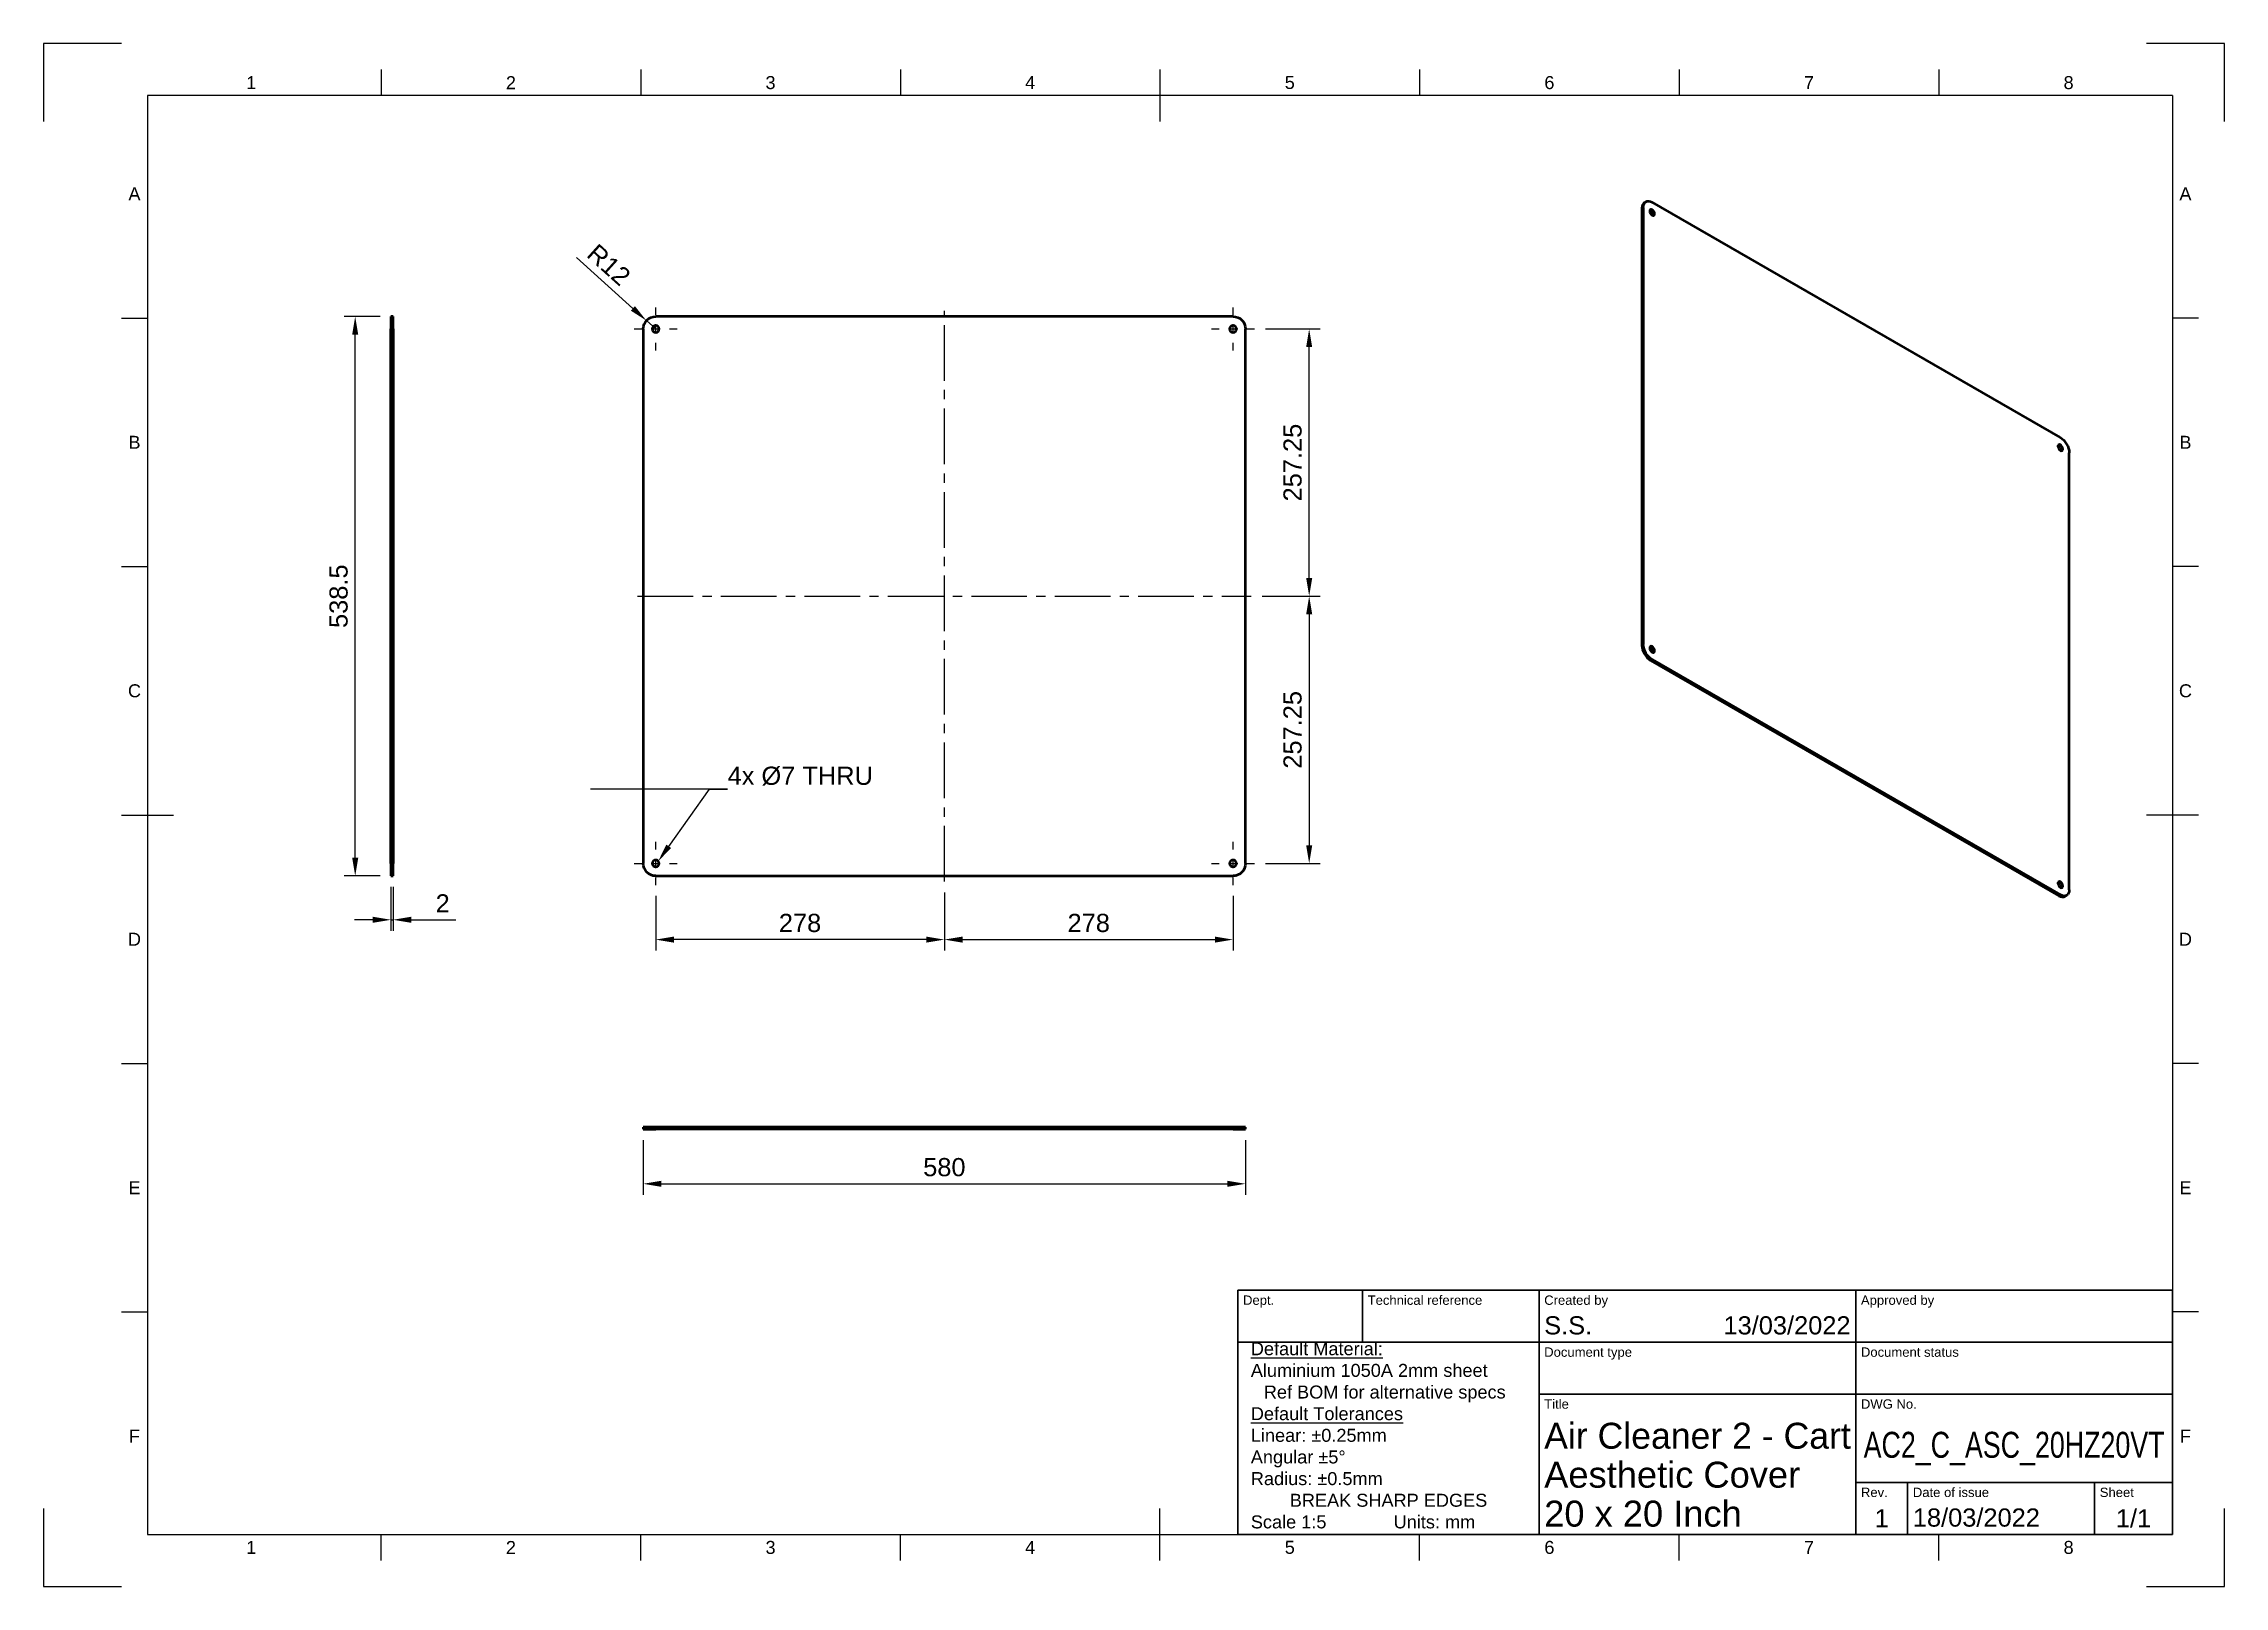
# Model space of a CAD drawing. Header units: millimetres. Extents: x 0 to 420, y 0 to 297.
import ezdxf
from ezdxf import colors
from ezdxf.entities.mleader import LeaderData, LeaderLine
from ezdxf.enums import TextEntityAlignment as Align
from ezdxf.math import Vec2, Vec3

# ---------------------------------------------------------------- set-up
doc = ezdxf.new("R2010")
doc.units = ezdxf.units.MM
doc.header["$LTSCALE"] = 0.75
doc.linetypes.add('CENTER2', pattern=[28.575, 19.05, -3.175, 3.175, -3.175])
for name, color, linetype, lineweight in [('Annotations', 7, 'Continuous', 25), ('Border', 7, 'Continuous', 25), ('Center Lines', 7, 'CENTER2', 25), ('Dimensions', 7, 'Continuous', 25), ('TitleBlock', 7, 'Continuous', 35), ('Visible', 7, 'Continuous', 50), ('Visible Narrow', 7, 'Continuous', 25)]:
    doc.layers.add(name, color=color, linetype=linetype, lineweight=lineweight)
doc.styles.add('FusionTitle', font='arial.ttf')
doc.styles.get("Standard").update_dxf_attribs({"font": 'arial.ttf'})
doc.dimstyles.new('ISO-25', dxfattribs={"dimtxt": 3.5, "dimasz": 3.5, "dimexe": 2.1, "dimexo": 2.1, "dimgap": 1.4, "dimtad": 1, "dimzin": 12, "dimdsep": 46, "dimtxsty": 'Standard', "dimcen": 0, "dimclrd": 256, "dimclre": 256, "dimclrt": 256, "dimazin": 3, "dimtp": 0.1, "dimtm": 0.1, "dimtfac": 0.714286, "dimtmove": 0, "dimatfit": 3, "dimfxl": 1, "dimtzin": 12, "dimarcsym": 0})

# ---------------------------------------------------------------- blocks, each defined once
blk = doc.blocks.new('ISO_A3_SHEET')
at = {"layer": 'Border'}
for p, q in [((65, 292), (65, 287)), ((115, 292), (115, 287)), ((165, 292), (165, 287)), ((215, 292), (215, 282)), ((265, 292), (265, 287)), ((315, 292), (315, 287)), ((365, 292), (365, 287)), ((410, 287), (20, 287)), ((20, 287), (20, 10)), ((410, 287), (410, 10)), ((15, 244.16666), (20, 244.16666)), ((415, 244.16666), (410, 244.16666)), ((15, 196.33333), (20, 196.33333)), ((415, 196.33333), (410, 196.33333)), ((15, 148.5), (25, 148.5)), ((415, 148.5), (405, 148.5)), ((15, 100.66667), (20, 100.66667)), ((415, 100.66667), (410, 100.66667)), ((15, 52.83334), (20, 52.83334)), ((415, 52.83334), (410, 52.83334)), ((215, 5), (215, 15)), ((20, 10), (410, 10)), ((65, 5), (65, 10)), ((115, 5), (115, 10)), ((165, 5), (165, 10)), ((265, 5), (265, 10)), ((315, 5), (315, 10)), ((365, 5), (365, 10))]:
    blk.add_line(p, q, dxfattribs=at)
at = {"layer": 'Defpoints'}
for p, q in [((15, 297), (0, 297)), ((0, 297), (0, 282)), ((420, 297), (405, 297)), ((420, 282), (420, 297)), ((0, 15), (0, 0)), ((420, 0), (420, 15)), ((0, 0), (15, 0)), ((405, 0), (420, 0))]:
    blk.add_line(p, q, dxfattribs=at)
at = {"layer": 'Border', "style": 'FusionTitle'}
for s, p in [('1', (40, 289.5)), ('2', (90, 289.5)), ('3', (140, 289.5)), ('4', (190, 289.5)), ('5', (240, 289.5)), ('6', (290, 289.5)), ('7', (340, 289.5)), ('8', (390, 289.5)), ('A', (17.5, 268.08333)), ('A', (412.5, 268.08333)), ('B', (17.5, 220.25)), ('B', (412.5, 220.25)), ('C', (17.5, 172.41667)), ('C', (412.5, 172.41667)), ('D', (17.5, 124.58334)), ('D', (412.5, 124.58334)), ('E', (17.5, 76.75001)), ('E', (412.5, 76.75001)), ('F', (17.5, 28.91668)), ('F', (412.5, 28.91668)), ('1', (40, 7.5)), ('2', (90, 7.5)), ('3', (140, 7.5)), ('4', (190, 7.5)), ('5', (240, 7.5)), ('6', (290, 7.5)), ('7', (340, 7.5)), ('8', (390, 7.5))]:
    blk.add_text(s, height=2.5, dxfattribs=at).set_placement(p, align=Align.MIDDLE)
blk = doc.blocks.new('ISO_TITLEBLOCK')
at = {"layer": 'TitleBlock'}
for p, q in [((0, 47), (-180, 47)), ((-180, 47), (-180, 0)), ((-156, 37), (-156, 47)), ((-122, 0), (-122, 47)), ((-61, 0), (-61, 47)), ((0, 0), (0, 47)), ((-180, 37), (0, 37)), ((-122, 27), (0, 27)), ((-61, 10), (0, 10)), ((-51, 0), (-51, 10)), ((-15, 0), (-15, 10)), ((-180, 0), (0, 0))]:
    blk.add_line(p, q, dxfattribs=at)
at = {"layer": 'TitleBlock', "style": 'FusionTitle'}
for s, p in [('Dept.', (-179, 46)), ('Technical reference', (-155, 46)), ('Created by', (-121, 46)), ('Approved by', (-60, 46)), ('Document type', (-121, 36)), ('Document status', (-60, 36)), ('Title', (-121, 26)), ('DWG No.', (-60, 26)), ('Rev.', (-60, 9)), ('Date of issue', (-50, 9)), ('Sheet', (-14, 9))]:
    blk.add_text(s, height=1.8, dxfattribs=at).set_placement(p, align=Align.TOP_LEFT)
for tag, height, p in [('DEPT', 3.5, (-179, 42)), ('TECHNICAL_REFERENCE', 3.5, (-155, 42)), ('CREATED_BY', 3.5, (-121, 42)), ('APPROVED_BY', 3.5, (-60, 42)), ('DOCUMENT_TYPE', 3.5, (-121, 32)), ('DOCUMENT_STATUS', 3.5, (-60, 32)), ('TITLE_1', 5, (-121, 21.5)), ('TITLE_2', 5, (-121, 14)), ('TITLE_3', 5, (-121, 6.5)), ('DATE_OF_ISSUE', 3.5, (-50, 5))]:
    blk.add_attdef(tag, text='', height=height, dxfattribs=at).set_placement(p, align=Align.TOP_LEFT)
for tag, p in [('CREATED_DATE', (-62, 42)), ('APPROVED_DATE', (-0.99, 42))]:
    blk.add_attdef(tag, text='', height=3.5, dxfattribs=at).set_placement(p, align=Align.TOP_RIGHT)
for tag, height, p in [('DRAWING_NUMBER', 5, (-30.5, 19.75)), ('REV', 3.5, (-56, 4.85)), ('SHEET', 3.5, (-7.5, 4.85))]:
    blk.add_attdef(tag, text='', height=height, dxfattribs=at).set_placement(p, align=Align.TOP_CENTER)
blk = doc.blocks.new('*U7')
at = {"layer": 'Center Lines', "color": 0, "ltscale": 0.75, "transparency": 16777216}
for p, q in [((-4.16, 0), (-2.678906, 0)), ((0, 2.678906), (0, 4.16)), ((2.678906, 0), (4.16, 0)), ((0, -4.16), (0, -2.678906))]:
    blk.add_line(p, q, dxfattribs=at)
at = {"layer": 'Center Lines', "color": 0, "linetype": 'Continuous', "ltscale": 0.75, "transparency": 16777216}
for p, q in [((-0.892969, 0), (0.892969, 0)), ((0, -0.892969), (0, 0.892969))]:
    blk.add_line(p, q, dxfattribs=at)
blk = doc.blocks.new('*U8')
at = {"layer": 'Center Lines', "color": 0, "ltscale": 0.75, "transparency": 16777216}
for p, q in [((-4.16, 0), (-2.678906, 0)), ((0, 2.678906), (0, 4.16)), ((2.678906, 0), (4.16, 0)), ((0, -4.16), (0, -2.678906))]:
    blk.add_line(p, q, dxfattribs=at)
at = {"layer": 'Center Lines', "color": 0, "linetype": 'Continuous', "ltscale": 0.75, "transparency": 16777216}
for p, q in [((-0.892969, 0), (0.892969, 0)), ((0, -0.892969), (0, 0.892969))]:
    blk.add_line(p, q, dxfattribs=at)
blk = doc.blocks.new('*U9')
at = {"layer": 'Center Lines', "color": 0, "ltscale": 0.75, "transparency": 16777216}
for p, q in [((-4.16, 0), (-2.678906, 0)), ((0, 2.678906), (0, 4.16)), ((2.678906, 0), (4.16, 0)), ((0, -4.16), (0, -2.678906))]:
    blk.add_line(p, q, dxfattribs=at)
at = {"layer": 'Center Lines', "color": 0, "linetype": 'Continuous', "ltscale": 0.75, "transparency": 16777216}
for p, q in [((-0.892969, 0), (0.892969, 0)), ((0, -0.892969), (0, 0.892969))]:
    blk.add_line(p, q, dxfattribs=at)
blk = doc.blocks.new('*U10')
at = {"layer": 'Center Lines', "color": 0, "ltscale": 0.75, "transparency": 16777216}
for p, q in [((-4.16, 0), (-2.678906, 0)), ((0, 2.678906), (0, 4.16)), ((2.678906, 0), (4.16, 0)), ((0, -4.16), (0, -2.678906))]:
    blk.add_line(p, q, dxfattribs=at)
at = {"layer": 'Center Lines', "color": 0, "linetype": 'Continuous', "ltscale": 0.75, "transparency": 16777216}
for p, q in [((-0.892969, 0), (0.892969, 0)), ((0, -0.892969), (0, 0.892969))]:
    blk.add_line(p, q, dxfattribs=at)
blk = doc.blocks.new('*U11')
at = {"layer": 'Center Lines', "color": 0, "ltscale": 0.75, "transparency": 16777216}
blk.add_line((0, -54.950001), (0, 54.950001), dxfattribs=at)
blk = doc.blocks.new('*U12')
at = {"layer": 'Center Lines', "color": 0, "ltscale": 0.75, "transparency": 16777216}
blk.add_line((-59.099999, 0), (59.099999, 0), dxfattribs=at)
blk = doc.blocks.new('*D21')
at = {"layer": 'Defpoints', "color": 0, "transparency": 16777216}
for p in [(173.478862, 135.671654), (229.078861, 135.011668), (229.078861, 124.511668)]:
    blk.add_point(p, dxfattribs=at)
at = {"layer": 'Dimensions', "lineweight": -2, "transparency": 16777216}
for p, q in [((173.478862, 133.571654), (173.478862, 122.411668)), ((229.078861, 132.911668), (229.078861, 122.411668)), ((176.978862, 124.511668), (225.578861, 124.511668))]:
    blk.add_line(p, q, dxfattribs=at)
at = {"layer": 'Dimensions', "transparency": 16777216}
for points in [[(176.978862, 125.095001), (176.978862, 123.928334), (173.478862, 124.511668)], [(225.578861, 125.095001), (225.578861, 123.928334), (229.078861, 124.511668)]]:
    blk.add_solid(points, dxfattribs=at)
at = {"layer": 'Dimensions', "transparency": 16777216, "insert": (201.278862, 127.698673), "char_height": 3.5, "attachment_point": 5}
blk.add_mtext('278', dxfattribs=at)
blk = doc.blocks.new('*D22')
at = {"layer": 'Defpoints', "color": 0, "transparency": 16777216}
for p in [(232.578861, 190.621655), (233.238861, 139.171668), (243.738861, 139.171668)]:
    blk.add_point(p, dxfattribs=at)
at = {"layer": 'Dimensions', "lineweight": -2, "transparency": 16777216}
for p, q in [((234.678861, 190.621655), (245.838861, 190.621655)), ((243.738861, 187.121655), (243.738861, 142.671668)), ((235.338861, 139.171668), (245.838861, 139.171668))]:
    blk.add_line(p, q, dxfattribs=at)
at = {"layer": 'Dimensions', "transparency": 16777216}
for points in [[(243.155528, 187.121655), (244.322195, 187.121655), (243.738861, 190.621655)], [(243.155528, 142.671668), (244.322195, 142.671668), (243.738861, 139.171668)]]:
    blk.add_solid(points, dxfattribs=at)
at = {"layer": 'Dimensions', "transparency": 16777216, "insert": (240.551856, 164.896661), "char_height": 3.5, "attachment_point": 5, "rotation": 90}
blk.add_mtext('257.25', dxfattribs=at)
blk = doc.blocks.new('*D23')
at = {"layer": 'Defpoints', "color": 0, "transparency": 16777216}
for p in [(233.238861, 242.071663), (243.738861, 242.071663), (232.578861, 190.621655)]:
    blk.add_point(p, dxfattribs=at)
at = {"layer": 'Dimensions', "lineweight": -2, "transparency": 16777216}
for p, q in [((235.338861, 242.071663), (245.838861, 242.071663)), ((243.738861, 194.121655), (243.738861, 238.571663)), ((234.678861, 190.621655), (245.838861, 190.621655))]:
    blk.add_line(p, q, dxfattribs=at)
at = {"layer": 'Dimensions', "transparency": 16777216}
for points in [[(243.155528, 238.571663), (244.322195, 238.571663), (243.738861, 242.071663)], [(243.155528, 194.121655), (244.322195, 194.121655), (243.738861, 190.621655)]]:
    blk.add_solid(points, dxfattribs=at)
at = {"layer": 'Dimensions', "transparency": 16777216, "insert": (240.551856, 216.346659), "char_height": 3.5, "attachment_point": 5, "rotation": 90}
blk.add_mtext('257.25', dxfattribs=at)
blk = doc.blocks.new('*D24')
at = {"layer": 'Defpoints', "color": 0, "transparency": 16777216}
for p in [(117.879254, 135.011668), (173.478862, 135.671654), (117.879254, 124.511668)]:
    blk.add_point(p, dxfattribs=at)
at = {"layer": 'Dimensions', "lineweight": -2, "transparency": 16777216}
for p, q in [((117.879254, 132.911668), (117.879254, 122.411668)), ((173.478862, 133.571654), (173.478862, 122.411668)), ((169.978862, 124.511668), (121.379254, 124.511668))]:
    blk.add_line(p, q, dxfattribs=at)
at = {"layer": 'Dimensions', "transparency": 16777216}
for points in [[(121.379254, 125.095001), (121.379254, 123.928334), (117.879254, 124.511668)], [(169.978862, 125.095001), (169.978862, 123.928334), (173.478862, 124.511668)]]:
    blk.add_solid(points, dxfattribs=at)
at = {"layer": 'Dimensions', "transparency": 16777216, "insert": (145.679058, 127.698673), "char_height": 3.5, "attachment_point": 5}
blk.add_mtext('278', dxfattribs=at)
blk = doc.blocks.new('*D25')
at = {"layer": 'Defpoints', "color": 0, "transparency": 16777216}
for p in [(116.095554, 243.677834), (117.878863, 242.071656)]:
    blk.add_point(p, dxfattribs=at)
at = {"layer": 'Dimensions', "lineweight": -2, "transparency": 16777216}
for p, q in [((102.626052, 255.809442), (113.494894, 246.020176)), ((117.878863, 242.071656), (116.095554, 243.677834))]:
    blk.add_line(p, q, dxfattribs=at)
at = {"layer": 'Dimensions', "transparency": 16777216}
blk.add_solid([(113.885284, 246.453619), (113.104503, 245.586733), (116.095554, 243.677834)], dxfattribs=at)
at = {"layer": 'Dimensions', "transparency": 16777216, "insert": (108.873044, 254.431896), "char_height": 3.5, "attachment_point": 5, "rotation": 317.99151074}
blk.add_mtext('R12', dxfattribs=at)
blk = doc.blocks.new('*D26')
at = {"layer": 'Defpoints', "color": 0, "transparency": 16777216}
for p in [(115.478863, 87.996334), (231.478861, 87.996332), (231.478861, 77.496332)]:
    blk.add_point(p, dxfattribs=at)
at = {"layer": 'Dimensions', "lineweight": -2, "transparency": 16777216}
for p, q in [((115.478863, 85.896334), (115.478863, 75.396332)), ((231.478861, 85.896332), (231.478861, 75.396332)), ((118.978863, 77.496332), (227.978861, 77.496332))]:
    blk.add_line(p, q, dxfattribs=at)
at = {"layer": 'Dimensions', "transparency": 16777216}
for points in [[(118.978863, 78.079665), (118.978863, 76.912998), (115.478863, 77.496332)], [(227.978861, 78.079665), (227.978861, 76.912998), (231.478861, 77.496332)]]:
    blk.add_solid(points, dxfattribs=at)
at = {"layer": 'Dimensions', "transparency": 16777216, "insert": (173.478862, 80.683337), "char_height": 3.5, "attachment_point": 5}
blk.add_mtext('580', dxfattribs=at)
blk = doc.blocks.new('*D27')
at = {"layer": 'Defpoints', "color": 0, "transparency": 16777216}
for p in [(60.011367, 244.471656), (66.897786, 244.471656), (66.897786, 136.771654)]:
    blk.add_point(p, dxfattribs=at)
at = {"layer": 'Dimensions', "lineweight": -2, "transparency": 16777216}
for p, q in [((64.797786, 244.471656), (57.911367, 244.471656)), ((60.011367, 140.271654), (60.011367, 240.971656)), ((64.797786, 136.771654), (57.911367, 136.771654))]:
    blk.add_line(p, q, dxfattribs=at)
at = {"layer": 'Dimensions', "transparency": 16777216}
for points in [[(59.428034, 240.971656), (60.5947, 240.971656), (60.011367, 244.471656)], [(59.428034, 140.271654), (60.5947, 140.271654), (60.011367, 136.771654)]]:
    blk.add_solid(points, dxfattribs=at)
at = {"layer": 'Dimensions', "transparency": 16777216, "insert": (56.823168, 190.621655), "char_height": 3.5, "attachment_point": 5, "rotation": 90}
blk.add_mtext('538.5', dxfattribs=at)
blk = doc.blocks.new('*D28')
at = {"layer": 'Defpoints', "color": 0, "transparency": 16777216}
for p in [(66.897786, 136.771654), (67.297786, 136.771654), (67.297786, 128.329042)]:
    blk.add_point(p, dxfattribs=at)
at = {"layer": 'Dimensions', "lineweight": -2, "transparency": 16777216}
for p, q in [((66.897786, 134.671654), (66.897786, 126.229042)), ((67.297786, 134.671654), (67.297786, 126.229042)), ((63.397786, 128.329042), (59.897786, 128.329042)), ((66.897786, 128.329042), (67.297786, 128.329042)), ((70.797786, 128.329042), (79.415999, 128.329042))]:
    blk.add_line(p, q, dxfattribs=at)
at = {"layer": 'Dimensions', "transparency": 16777216}
for points in [[(63.397786, 128.912375), (63.397786, 127.745709), (66.897786, 128.329042)], [(70.797786, 128.912375), (70.797786, 127.745709), (67.297786, 128.329042)]]:
    blk.add_solid(points, dxfattribs=at)
at = {"layer": 'Dimensions', "transparency": 16777216, "insert": (76.856893, 131.486204), "char_height": 3.5, "attachment_point": 5}
blk.add_mtext('2', dxfattribs=at)

msp = doc.modelspace()

# ---------------------------------------------------------------- linework, layer by layer
at = {"layer": 'Visible', "extrusion": (1e-16, 0.817547, -0.575862)}
for p, q in [((307.808559, 265.311371, 3.785696), (307.808559, 181.18577, 63.041866)), ((308.091402, 265.474249, 4.016933), (308.091402, 181.348649, 63.273103)), ((308.307938, 266.413901, 2.398272), (308.590781, 266.576779, 2.62951)), ((388.418732, 221.178931, -63.036511), (309.788458, 266.459092, 1.247442)), ((390.115789, 134.113947, -3.785696), (390.115789, 218.239548, -63.041866)), ((309.505615, 178.246387, 63.03651), (388.13589, 132.966226, -1.247442)), ((309.788458, 178.409266, 63.267748), (388.418732, 133.129104, -1.016205)), ((389.61641, 133.011417, -2.398273), (389.333567, 132.848539, -2.62951))]:
    msp.add_line(p, q, dxfattribs=at)
at = {"layer": 'Visible', "extrusion": (0, 1, 0)}
for p, q in [((67.297786, 244.471656, 55.599999), (66.897786, 244.471656, 55.599999)), ((229.078861, 244.471656, 0.200001), (117.878863, 244.471656, 0.199999)), ((66.897786, 139.171654, 57.999999), (66.897786, 242.071656, 57.999999)), ((67.297786, 242.071656, 57.999999), (67.297786, 139.171654, 57.999999)), ((67.297788, 241.411663, -57.999999), (67.297788, 139.831667, -57.999999)), ((115.478863, 242.071656, 0.199999), (115.478863, 139.171654, 0.199999)), ((231.478861, 139.171654, 0.200001), (231.478861, 242.071656, 0.200001)), ((66.897786, 136.771654, 55.599999), (67.297786, 136.771654, 55.599999)), ((117.878863, 136.771654, 0.199999), (229.078861, 136.771654, 0.200001))]:
    msp.add_line(p, q, dxfattribs=at)
at = {"layer": 'Visible'}
for p, q in [((115.478863, 88.396334, 51.450001), (115.478863, 87.996334, 51.450001)), ((229.078861, 88.396332, 53.850001), (117.878863, 88.396334, 53.850001)), ((231.478861, 87.996332, 51.450001), (231.478861, 88.396332, 51.450001)), ((229.078861, 87.996332, 53.850001), (117.878863, 87.996334, 53.850001))]:
    msp.add_line(p, q, dxfattribs=at)
at = {"layer": 'Visible', "extrusion": (-0.707107, -0.407196, -0.578093)}
for centre in [(-74.614004, -229.352107, -328.275655), (3.863798, -308.134003, -328.275655), (-1.712157, -156.731657, -328.275655), (76.765645, -235.513552, -328.275655)]:
    msp.add_circle(centre, 0.66, dxfattribs=at)
at = {"layer": 'Visible', "extrusion": (1.99439e-08, 7.11e-14, -1)}
for centre in [(-117.879254, 242.071663, -0.199996), (-229.078861, 242.071663, -0.199996), (-117.879254, 139.171668, -0.199996), (-229.078861, 139.171668, -0.199996)]:
    msp.add_circle(centre, 0.66, dxfattribs=at)
at = {"layer": 'Visible', "extrusion": (0.707107, 0.407196, 0.578093)}
for centre, radius, start, end in [((74.614275, -229.351825, 327.875655), 2.4, 0, 45.110793), ((74.614004, -229.352107, 327.875655), 0.66, 205.32316, 334.67684), ((-3.863798, -308.134003, 327.875655), 0.66, 205.32316, 334.67684), ((1.712424, -156.73137, 327.875655), 2.4, 45.110793, 135.110793), ((1.712157, -156.731657, 327.875655), 0.66, 205.32316, 334.67684), ((-76.765645, -235.513552, 327.875655), 0.66, 205.32316, 334.67684), ((-76.765655, -235.513543, 327.875655), 2.4, 135.110793, 180)]:
    msp.add_arc(centre, radius, start, end, dxfattribs=at)
at = {"layer": 'Visible', "extrusion": (-0.707107, -0.407196, -0.578093)}
for centre, start, end in [((-74.614275, -229.351825, -328.275655), 134.889207, 224.889207), ((3.863804, -308.133998, -328.275655), 224.889207, 314.889207), ((-1.712424, -156.73137, -328.275655), 44.889207, 134.889207), ((76.765655, -235.513543, -328.275655), 314.889207, 44.889207)]:
    msp.add_arc(centre, 2.4, start, end, dxfattribs=at)
at = {"layer": 'Visible', "extrusion": (1, 5.92e-14, 1.99436e-08)}
msp.add_arc((242.071656, 55.599998, 66.897787), 2.4, 0, 90, dxfattribs=at)
at = {"layer": 'Visible', "extrusion": (-1, -1.019e-13, -1.99436e-08)}
msp.add_arc((-242.071656, 55.599998, -67.297787), 2.4, 90, 180, dxfattribs=at)
at = {"layer": 'Visible', "extrusion": (1.99439e-08, 7.11e-14, -1)}
for centre, start, end in [((-117.878863, 242.071656, -0.199996), 360, 90), ((-117.878863, 139.171654, -0.199996), 270, 360), ((-229.078861, 139.171654, -0.199996), 180, 270)]:
    msp.add_arc(centre, 2.4, start, end, dxfattribs=at)
at = {"layer": 'Visible', "extrusion": (1.99439e-08, 5.92e-14, -1)}
msp.add_arc((-229.078861, 242.071656, -0.199996), 2.4, 90, 180, dxfattribs=at)
at = {"layer": 'Visible', "extrusion": (1, 7.11e-14, 1.99436e-08)}
msp.add_arc((139.171654, 55.599998, 66.897787), 2.4, 90, 180, dxfattribs=at)
at = {"layer": 'Visible', "extrusion": (-1, -8.29e-14, -1.99436e-08)}
msp.add_arc((-139.171654, 55.599998, -67.297787), 2.4, 0, 90, dxfattribs=at)
at = {"layer": 'Visible', "extrusion": (-1.99439e-08, -1, -8.29e-14)}
msp.add_arc((117.878862, 51.450001, -88.396336), 2.4, 90, 180, dxfattribs=at)
at = {"layer": 'Visible', "extrusion": (-1.99439e-08, -1, -1.019e-13)}
msp.add_arc((229.07886, 51.450001, -88.396336), 2.4, 0, 90, dxfattribs=at)
at = {"layer": 'Visible', "extrusion": (1.99439e-08, 1, 7.11e-14)}
msp.add_arc((-117.878862, 51.450001, 87.996336), 2.4, 360, 90, dxfattribs=at)
at = {"layer": 'Visible', "extrusion": (1.99439e-08, 1, 5.92e-14)}
msp.add_arc((-229.07886, 51.450001, 87.996336), 2.4, 90, 180, dxfattribs=at)
at = {"layer": 'Visible Narrow', "extrusion": (1e-16, 0.817547, -0.575862)}
for p, q in [((307.808559, 265.311371, 3.785696), (308.091402, 265.474249, 4.016933)), ((308.091402, 181.348649, 63.273103), (307.808559, 181.18577, 63.041866)), ((309.505615, 178.246387, 63.03651), (309.788458, 178.409266, 63.267748)), ((388.418732, 133.129104, -1.016205), (388.13589, 132.966226, -1.247442))]:
    msp.add_line(p, q, dxfattribs=at)

# ---------------------------------------------------------------- block references
at = {"layer": 'Border'}
msp.add_blockref('ISO_A3_SHEET', (0, 0), dxfattribs=at)
at = {"layer": 'Center Lines', "ltscale": 0.75}
for name, p in [('*U10', (117.879254, 242.071663)), ('*U11', (173.478862, 190.621655)), ('*U9', (229.078861, 242.071663)), ('*U12', (173.478862, 190.621655)), ('*U7', (117.879254, 139.171668)), ('*U8', (229.078861, 139.171668))]:
    msp.add_blockref(name, p, dxfattribs=at)
at = {"layer": 'TitleBlock'}
ref = msp.add_blockref('ISO_TITLEBLOCK', (410, 10), dxfattribs=at)
ref.add_attrib('DATE_OF_ISSUE', '18/03/2022', dxfattribs={"height": 3.5, "style": 'FusionTitle'}).set_placement((360, 15), align=Align.TOP_LEFT)
ref.add_attrib('REV', '1', dxfattribs={"height": 3.5, "style": 'FusionTitle'}).set_placement((354, 14.85), align=Align.TOP_CENTER)
ref.add_attrib('TITLE_3', '20 x 20 Inch', dxfattribs={"height": 5, "style": 'FusionTitle'}).set_placement((289, 16.5), align=Align.TOP_LEFT)
ref.add_attrib('CREATED_DATE', '13/03/2022', dxfattribs={"height": 3.5, "style": 'FusionTitle'}).set_placement((348, 52), align=Align.TOP_RIGHT)
ref.add_attrib('SHEET', '1/1', dxfattribs={"height": 3.5, "style": 'FusionTitle'}).set_placement((402.5, 14.85), align=Align.TOP_CENTER)
ref.add_attrib('TITLE_2', 'Aesthetic Cover', dxfattribs={"height": 5, "style": 'FusionTitle'}).set_placement((289, 24), align=Align.TOP_LEFT)
ref.add_attrib('DRAWING_NUMBER', 'AC2_C_ASC_20HZ20VT', dxfattribs={"height": 5, "style": 'FusionTitle', "width": 0.739005}).set_placement((379.5, 29.751432), align=Align.TOP_CENTER)
ref.add_attrib('TITLE_1', 'Air Cleaner 2 - Cart', dxfattribs={"height": 5, "style": 'FusionTitle', "width": 0.98161}).set_placement((289, 31.5), align=Align.TOP_LEFT)
ref.add_attrib('CREATED_BY', 'S.S.', dxfattribs={"height": 3.5, "style": 'FusionTitle'}).set_placement((289, 52), align=Align.TOP_LEFT)

# ---------------------------------------------------------------- texts
at = {"layer": 'Annotations', "insert": (230, 47), "char_height": 2.5, "attachment_point": 1}
msp.add_mtext_dynamic_manual_height_columns('\\pi-2.5,l5;{\\LDefault Material: ^J}Aluminium 1050A 2mm sheet\\P\\pi2.5,l2.5;Ref BOM for alternative specs\\P\\pi-2.5,l5;{\\LDefault Tolerances^J}Linear: ±0.25mm ^JAngular ±5° ^JRadius: ±0.5mm\\P\\pi0,l0;^IBREAK SHARP EDGES\\P\\pl2.5;Scale 1:5^I^IUnits: mm', width=58, gutter_width=17.5, heights=[0], dxfattribs=at)

# ---------------------------------------------------------------- dimensions: what is measured, and where the dimension line sits
at = {"layer": 'Dimensions'}
dim = msp.add_radius_dim(center=(117.878863, 242.071656), mpoint=(116.095554, 243.677834), dimstyle='ISO-25', override={"dimlfac": 5, "dimse1": 1, "dimclrd": 256, "dimclre": 256}, dxfattribs=at)
dim.commit()
dim.dimension.update_dxf_attribs({"geometry": '*D25', "text_midpoint": (108.873044, 254.431896)})
for p2, distance, picture, middle in [((66.897786, 244.471656), 6.886419, '*D27', (56.823168, 190.621655)), ((67.297786, 136.771654), -8.442612, '*D28', (76.856893, 131.486204))]:
    dim = msp.add_aligned_dim(p1=(66.897786, 136.771654), p2=p2, distance=distance, dimstyle='ISO-25', override={"dimlfac": 5, "dimclrd": 256, "dimclre": 256}, dxfattribs=at)
    dim.commit()
    dim.dimension.update_dxf_attribs({"geometry": picture, "text_midpoint": middle})
for base, p2, picture, middle in [((243.738861, 242.071663), (233.238861, 242.071663), '*D23', (240.551856, 216.346659)), ((243.738861, 139.171668), (233.238861, 139.171668), '*D22', (240.551856, 164.896661))]:
    dim = msp.add_linear_dim(base=base, p1=(232.578861, 190.621655), p2=p2, angle=90, dimstyle='ISO-25', override={"dimlfac": 5, "dimclrd": 256, "dimclre": 256}, dxfattribs=at)
    dim.commit()
    dim.dimension.update_dxf_attribs({"geometry": picture, "text_midpoint": middle})
for base, p1, p2, picture, middle in [((117.879254, 124.511668), (173.478862, 135.671654), (117.879254, 135.011668), '*D24', (145.679058, 127.698673)), ((229.078861, 124.511668), (173.478862, 135.671654), (229.078861, 135.011668), '*D21', (201.278862, 127.698673)), ((231.478861, 77.496332), (115.478863, 87.996334), (231.478861, 87.996332), '*D26', (173.478862, 80.683337))]:
    dim = msp.add_linear_dim(base=base, p1=p1, p2=p2, dimstyle='ISO-25', override={"dimlfac": 5, "dimclrd": 256, "dimclre": 256}, dxfattribs=at)
    dim.commit()
    dim.dimension.update_dxf_attribs({"geometry": picture, "text_midpoint": middle})

# ---------------------------------------------------------------- leaders
at = {"layer": 'Annotations'}
ml = msp.add_multileader_mtext('Standard', dxfattribs=at)
ml.set_content('4x %%C7 THRU', color=256)
ml.set_leader_properties()
ml.build(insert=Vec2(0, 0))
ml.multileader.update_dxf_attribs({"text_left_attachment_type": 5, "text_right_attachment_type": 5, "dogleg_length": 3.5, "arrow_head_size": 3.5})
ctx = ml.context
ctx.base_point, ctx.char_height, ctx.arrow_head_size, ctx.landing_gap_size, ctx.plane_origin = Vec3(131.731627, 153.479193), 3.5, 3.5, 0, Vec3(118.369007, 139.614095)
ctx.left_attachment, ctx.right_attachment = 5, 5
notes = []
notes.append((ctx, [(0, (1, 1, 0), (128.231627, 153.479193), (1, 0), 3.5, [(0, [(118.369007, 139.614096)], 0, [])])]))
ctx.mtext.insert, ctx.mtext.flow_direction = Vec3(131.731627, 157.808115), 5
for ctx, leaders in notes:
    for number, flags, end, landing, length, lines in leaders:
        leader = LeaderData()
        leader.index, (leader.has_last_leader_line, leader.has_dogleg_vector, leader.attachment_direction) = number, flags
        leader.last_leader_point, leader.dogleg_vector, leader.dogleg_length = Vec3(end), Vec3(landing), length
        for number, points, colour, breaks in lines:
            line = LeaderLine()
            line.index, line.vertices, line.color, line.breaks = number, Vec3.list(points), colors.encode_raw_color(colour), breaks
            leader.lines.append(line)
        ctx.leaders.append(leader)

doc.saveas('drawing.dxf')
